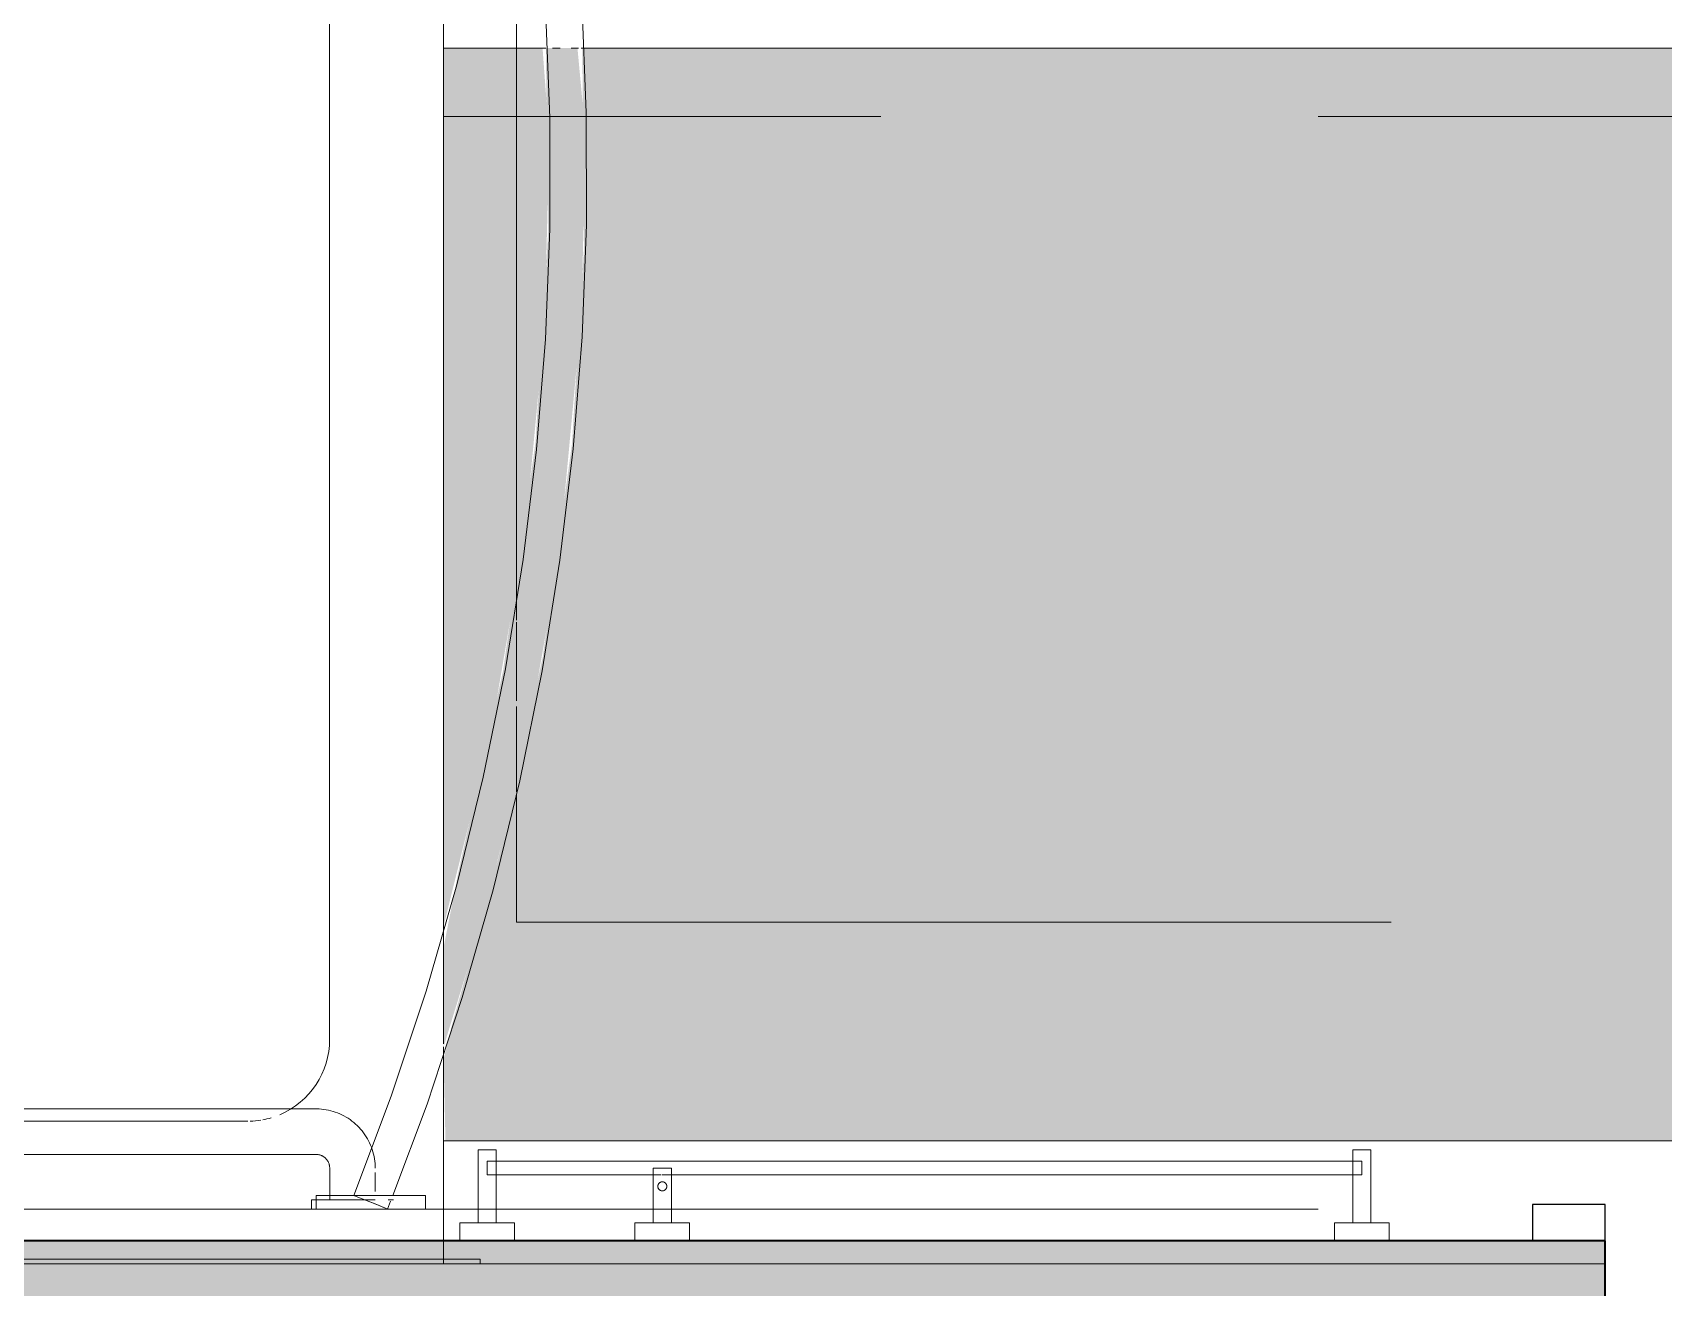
# Model space of a CAD drawing. Header units: inches. Extents: x 6 to 8416, y -388 to 6104.
# Drawn here: x 4569.76 to 4614.51, y 846.41 to 880.86 of the extents above; entities that cross this region are included whole.
import ezdxf

# ---------------------------------------------------------------- set-up
doc = ezdxf.new("R2010")
doc.units = ezdxf.units.IN
doc.header["$MEASUREMENT"] = 0
doc.linetypes.add('Dash 1_16_', pattern=[48, 24, -24])
doc.linetypes.add('Hidden 1_16_', pattern=[36, 24, -12])
for name, color, linetype, lineweight in [('A-DOOR', 31, 'Continuous', 18), ('A-DOOR-FRAM', 31, 'Continuous', 25), ('A-GENM', 13, 'Continuous', 18), ('A-WALL', 113, 'Continuous', 25), ('A-WALL-PATT', 111, 'Continuous', 35), ('I-WALL', 2, 'Continuous', 25), ('P-SANR-FIXT', 6, 'Continuous', 18), ('Q-SPCQ', 91, 'Continuous', 18)]:
    doc.layers.add(name, color=color, linetype=linetype, lineweight=lineweight)

# ---------------------------------------------------------------- blocks, each defined once
blk = doc.blocks.new('Unit-Single-Flush-ICC ADA-AM - 36_ x 84_-NR _U-BA _ BATH_-6492505-LEVEL 3 - PLAN Copy 1 Copy 1')
at = {"layer": 'A-DOOR'}
for p, q in [((-8.693, 26.593), (-7.456, 27.831)), ((18, 2.375), (-7.456, 27.831)), ((16.763, 1.138), (-8.693, 26.593)), ((16.763, 1.138), (18, 2.375))]:
    blk.add_line(p, q, dxfattribs=at)
at = {"layer": 'A-DOOR', "lineweight": 9}
blk.add_arc((18, 2.375), 36, 135, 180, dxfattribs=at)
at = {"layer": 'A-DOOR-FRAM'}
for p, q in [((-18, 3.375), (-20, 3.375)), ((-20, 3.375), (-20, 2.375)), ((-18, 2.375), (-18, 3.375)), ((20, 3.375), (18, 3.375)), ((18, 3.375), (18, 2.375)), ((20, 2.375), (20, 3.375)), ((-20, 2.375), (-18, 2.375)), ((18, 2.375), (20, 2.375)), ((-18, -2.375), (-20, -2.375)), ((-20, -2.375), (-20, -3.375)), ((-18, -3.375), (-18, -2.375)), ((20, -2.375), (18, -2.375)), ((18, -2.375), (18, -3.375)), ((20, -3.375), (20, -2.375)), ((-20, -3.375), (-18, -3.375)), ((18, -3.375), (20, -3.375))]:
    blk.add_line(p, q, dxfattribs=at)
at = {"layer": 'A-DOOR-FRAM', "lineweight": 18}
for p, q in [((-18, 3.375), (-20, 3.375)), ((-20, 3.375), (-20, 2.375)), ((-18, 3.375), (-18, 2.375)), ((20, 3.375), (18, 3.375)), ((18, 3.375), (18, 2.375)), ((20, 3.375), (20, 2.375)), ((-20, 2.375), (-18, 2.375)), ((18, 2.375), (20, 2.375)), ((-20, -3.375), (-20, -2.375)), ((-18, -2.375), (-20, -2.375)), ((-18, -3.375), (-18, -2.375)), ((18, -3.375), (18, -2.375)), ((20, -2.375), (18, -2.375)), ((20, -3.375), (20, -2.375)), ((-20, -3.375), (-18, -3.375)), ((18, -3.375), (20, -3.375))]:
    blk.add_line(p, q, dxfattribs=at)
blk = doc.blocks.new('GM BA Shower-Unit-Tub-Prefab-ICC ADA-AM - ICC Type B_ Option A Forward_ 60_W x 32_D-2224287-LEVEL 3 - PLAN Copy 1 Copy 1')
at = {"layer": 'A-GENM'}
blk.add_line((59.375, 32), (60, 32), dxfattribs=at)
blk = doc.blocks.new('PL BA Toilet-Unit-Two Piece-ICC ADA-AM - ICC Type B_ Side Approach_ Swing Up Bar-V412-LEVEL 3 - PLAN Copy 1 Copy 1')
at = {"layer": 'A-GENM', "linetype": 'Hidden 1_16_', "lineweight": 9}
for p, q in [((0, -47.172), (0, -23.578)), ((0, -47.704), (0, -47.172)), ((0, -49.917), (0, -47.763)), ((0, -52.423), (0, -50.075)), ((0, -56), (0, -52.474)), ((0, -56), (48, -56))]:
    blk.add_line(p, q, dxfattribs=at)
blk = doc.blocks.new('GM Clearance-Rect-AM - 30_ x 48_  - A117 2017 Existing _ Type B _ A117 2009 _ CBC-V136-LEVEL 3 - PLAN Copy 1 Copy 1')
at = {"layer": 'A-GENM', "linetype": 'Hidden 1_16_', "lineweight": 9, "transparency": 33554560}
h = blk.add_hatch(color=256, dxfattribs=at)
h.paths.add_polyline_path([(15, 48), (-15, 48), (-15, 3.805), (-9.48, 3.852), (-4.127, 3.521), (1.711, 2.722), (7.275, 1.493), (11.863, 0.219), (12.753, 0), (15, 0.051), (15, 31.678)])
h.paths.add_polyline_path([(9.1, 0), (3.967, 1.272), (-1.674, 2.235), (-7.311, 2.769), (-12.492, 2.9), (-15, 2.715), (-15, 0), (8.705, 0)])
blk.add_hatch(color=256, dxfattribs=at).paths.add_polyline_path([(12.422, 0), (8.635, 1.162), (3.583, 2.363), (-0.924, 3.155), (-7.671, 3.783), (-12.609, 3.896), (-15, 3.673), (-15, 2.805), (-9.95, 2.869), (-4.179, 2.522), (2.085, 1.633), (7.563, 0.418), (9.685, 0), (12.341, 0)])
at = {"layer": 'A-GENM', "linetype": 'Hidden 1_16_', "lineweight": 9}
for p, q in [((-15, 48), (-15, 3.771)), ((-15, 48), (-15, 3.771)), ((-15, 3.771), (-15, 48)), ((15, 0), (15, 48)), ((15, 0), (15, 48)), ((15, 48), (15, 0)), ((-15, 3.702), (-15, 3.498)), ((-15, 3.702), (-15, 3.498)), ((-15, 3.498), (-15, 3.702)), ((-15, 3.199), (-15, 2.989)), ((-15, 3.199), (-15, 2.989)), ((-15, 2.989), (-15, 3.199)), ((-15, 2.805), (-15, 0)), ((-15, 2.805), (-15, 0)), ((-15, 0), (-15, 2.805)), ((-15, 0), (9.1, 0)), ((-15, 0), (9.1, 0)), ((9.1, 0), (-15, 0)), ((9.1, 0), (9.523, 0)), ((9.1, 0), (9.523, 0)), ((9.523, 0), (9.1, 0)), ((9.575, 0), (12.341, 0)), ((9.575, 0), (12.341, 0)), ((12.341, 0), (9.575, 0)), ((12.422, 0), (15, 0)), ((12.422, 0), (15, 0)), ((15, 0), (12.422, 0))]:
    blk.add_line(p, q, dxfattribs=at)
blk = doc.blocks.new('SE BA Towel Bar-AM - 2_-0_ W x 2 1_2_ D_ 48_ AFF-V414-LEVEL 3 - PLAN Copy 1 Copy 1')
at = {"layer": 'Q-SPCQ'}
for p, q in [((-12.25, 2.5), (-12.25, 0.5)), ((-12.25, 2.5), (-12, 2.5)), ((-12.217, 2.5), (-12, 2.5)), ((-12, 2.5), (-11.783, 2.5)), ((-12, 2.5), (-11.75, 2.5)), ((-11.75, 0.5), (-11.75, 2.5)), ((11.75, 2.5), (11.75, 0.5)), ((11.75, 2.5), (12, 2.5)), ((11.783, 2.5), (12, 2.5)), ((12, 2.5), (12.217, 2.5)), ((12, 2.5), (12.25, 2.5)), ((12.25, 0.5), (12.25, 2.5)), ((12, 2.187), (-12, 2.187)), ((-12, 2.187), (-12, 2.181)), ((-12, 2.187), (-12, 1.812)), ((-12, 2.181), (-12, 2.162)), ((-12, 2.162), (-12, 2.133)), ((-12, 2.133), (-12, 2.094)), ((-12, 2.094), (-12, 2.049)), ((-12, 2.049), (-12, 2)), ((-12, 2), (-12, 1.951)), ((-12, 1.951), (-12, 1.906)), ((-12, 1.906), (-12, 1.867)), ((-12, 1.867), (-12, 1.838)), ((-12, 1.838), (-12, 1.819)), ((-12, 1.819), (-12, 1.812)), ((-12, 1.812), (-7.413, 1.812)), ((-7.413, 1.812), (-7.223, 1.812)), ((-7.196, 1.812), (-7.007, 1.812)), ((-7.007, 1.812), (12, 1.812)), ((12, 1.812), (12, 2.187)), ((12, 2.181), (12, 2.187)), ((12, 2.162), (12, 2.181)), ((12, 2.133), (12, 2.162)), ((12, 2.094), (12, 2.133)), ((12, 2.049), (12, 2.094)), ((12, 2), (12, 2.049)), ((12, 1.951), (12, 2)), ((12, 1.906), (12, 1.951)), ((12, 1.867), (12, 1.906)), ((12, 1.838), (12, 1.867)), ((12, 1.819), (12, 1.838)), ((12, 1.812), (12, 1.819)), ((-12.75, 0.5), (-12.75, 0)), ((-12, 0.5), (-12.75, 0.5)), ((-12, 0.5), (-12.25, 0.5)), ((-12, 0.5), (-12.236, 0.5)), ((-12, 0.5), (-12.217, 0.5)), ((-11.783, 0.5), (-12, 0.5)), ((-11.75, 0.5), (-12, 0.5)), ((-11.764, 0.5), (-12, 0.5)), ((-11.25, 0.5), (-12, 0.5)), ((-11.25, 0), (-11.25, 0.5)), ((11.25, 0.5), (11.25, 0)), ((12, 0.5), (11.25, 0.5)), ((12, 0.5), (11.75, 0.5)), ((12, 0.5), (11.764, 0.5)), ((12, 0.5), (11.783, 0.5)), ((12.217, 0.5), (12, 0.5)), ((12.25, 0.5), (12, 0.5)), ((12.236, 0.5), (12, 0.5)), ((12.75, 0.5), (12, 0.5)), ((12.75, 0), (12.75, 0.5)), ((-12.53, 0), (-12.75, 0)), ((-12, 0), (-12.75, 0)), ((-12, 0), (-12.53, 0)), ((-11.47, 0), (-12, 0)), ((-11.25, 0), (-12, 0)), ((-11.25, 0), (-11.47, 0)), ((11.47, 0), (11.25, 0)), ((12, 0), (11.25, 0)), ((12, 0), (11.47, 0)), ((12.53, 0), (12, 0)), ((12.75, 0), (12, 0)), ((12.75, 0), (12.53, 0))]:
    blk.add_line(p, q, dxfattribs=at)
blk = doc.blocks.new('z Nested-Shower Surround-Tub-Prefab - Variable-V416-LEVEL 3 - PLAN Copy 1 Copy 1')
at = {"layer": 'A-GENM', "lineweight": 9}
for p, q in [((60, 33), (59.875, 33)), ((59.875, 33), (59.875, 0.125)), ((59.875, 32), (59.875, 33)), ((59.875, 33), (60, 33)), ((60, 0), (60, 33)), ((60, 33), (60, 32)), ((59.875, 0.313), (59.875, 32)), ((60, 32), (60, 0))]:
    blk.add_line(p, q, dxfattribs=at)
at = {"layer": 'A-GENM'}
for p, q in [((9.275, 32), (26.625, 32)), ((26.625, 32), (50.725, 32)), ((50.725, 32), (51.148, 32)), ((51.2, 32), (53.966, 32)), ((54.047, 32), (56.625, 32)), ((56.625, 32), (58.5, 32)), ((58.5, 32), (58.5, 30.75)), ((60, 32), (58.5, 32)), ((58.5, 32), (58.5, 30.75)), ((58.5, 30.75), (58.5, 32)), ((58.5, 32), (59.375, 32)), ((59.375, 32), (59.875, 32)), ((60, 0), (60, 32)), ((60, 32), (60, 0)), ((58.5, 30.75), (58.5, 29.25)), ((58.5, 30.75), (58.5, 29.25)), ((58.5, 29.25), (58.5, 30.75)), ((58.5, 29.25), (58.5, 3.75)), ((58.5, 29.25), (58.5, 3.75)), ((58.5, 3.75), (58.5, 29.25)), ((53.839, 28.873), (6.409, 28.873)), ((56.089, 18.5), (56.089, 26.623))]:
    blk.add_line(p, q, dxfattribs=at)
for start, end in [(23.0129, 90), (10.6675, 16.5743), (1.8287, 9.2992)]:
    blk.add_arc((53.839, 26.623), 2.25, start, end, dxfattribs=at)
blk = doc.blocks.new('z Nested-Shower Grab Bars - Variable-V417-LEVEL 3 - PLAN Copy 1 Copy 1')
at = {"layer": 'A-GENM', "linetype": 'Dash 1_16_', "lineweight": 9}
for p, q in [((56.75, 29.125), (56.75, 29.087)), ((56.75, 29.125), (56.75, 29.087)), ((57, 28.974), (57, 29.125)), ((57, 28.974), (57, 29.125)), ((56.75, 29.087), (56.75, 28.974)), ((56.75, 29.087), (56.75, 28.974)), ((57, 28.563), (57, 28.795)), ((57, 28.563), (57, 28.795)), ((55.364, 28.543), (55.303, 28.521)), ((55.426, 28.562), (55.364, 28.543)), ((55.489, 28.578), (55.426, 28.562)), ((55.552, 28.593), (55.489, 28.578)), ((55.616, 28.604), (55.552, 28.593)), ((55.68, 28.613), (55.616, 28.604)), ((55.745, 28.62), (55.68, 28.613)), ((55.81, 28.624), (55.745, 28.62)), ((55.875, 28.625), (55.81, 28.624)), ((56.516, 28.625), (55.998, 28.625)), ((56.75, 28.604), (56.75, 28.625)), ((56.75, 28.604), (56.75, 28.625)), ((56.75, 28.541), (56.75, 28.604)), ((56.75, 28.541), (56.75, 28.604)), ((56.75, 28.162), (56.75, 28.541)), ((56.75, 28.313), (56.75, 28.541)), ((56.75, 28.162), (56.75, 28.313)), ((57, 28.113), (57, 28.503)), ((57, 28.113), (57, 28.503)), ((56.75, 28), (56.75, 28.162)), ((56.75, 27.934), (56.75, 28.162)), ((56.75, 28), (56.75, 27.934)), ((56.75, 28), (56.75, 27.934)), ((56.75, 27.934), (56.75, 28)), ((56.75, 27.838), (56.75, 27.934)), ((56.75, 27.838), (56.75, 27.934)), ((56.75, 27.688), (56.75, 27.838)), ((56.75, 27.688), (56.75, 27.838)), ((57, 27.749), (57, 28)), ((57, 27.749), (57, 28)), ((55.875, 27.375), (56.75, 27.375)), ((56.75, 27.709), (56.75, 26.875)), ((56.75, 27.375), (56.75, 27.688)), ((56.75, 27.375), (56.75, 27.688)), ((56.75, 27.687), (56.75, 26.875)), ((57, 27.438), (57, 27.709)), ((57, 27.438), (57, 27.709)), ((57, 27.205), (57, 27.438)), ((57, 27.205), (57, 27.438)), ((54.25, 27), (54.25, 17)), ((55.5, 17), (55.5, 27)), ((56.75, 26.875), (57, 26.875)), ((57, 27.026), (57, 27.205)), ((57, 27.026), (57, 27.205)), ((57, 26.913), (57, 27.026)), ((57, 26.913), (57, 27.026)), ((57, 26.875), (57, 26.913)), ((57, 26.875), (57, 26.913))]:
    blk.add_line(p, q, dxfattribs=at)
at = {"layer": 'A-GENM', "linetype": 'Dash 1_16_', "lineweight": 9, "flags": 128}
for points in [[(55.303, 28.521), (55.242, 28.497), (55.183, 28.47), (55.125, 28.441), (55.068, 28.41), (55.012, 28.377), (54.957, 28.341), (54.905, 28.303), (54.853, 28.264), (54.803, 28.222), (54.756, 28.178), (54.709, 28.132), (54.665, 28.085), (54.623, 28.035), (54.582, 27.984), (54.544, 27.932), (54.508, 27.878), (54.474, 27.823), (54.442, 27.766), (54.412, 27.708), (54.385, 27.649), (54.36, 27.589), (54.338, 27.528), (54.318, 27.466), (54.301, 27.403), (54.286, 27.34), (54.274, 27.276), (54.264, 27.212), (54.257, 27.147), (54.252, 27.083), (54.25, 27.018), (54.25, 27)], [(55.5, 27), (55.5, 27.015), (55.501, 27.03), (55.503, 27.045), (55.505, 27.06), (55.507, 27.075), (55.511, 27.089), (55.515, 27.104), (55.519, 27.118), (55.524, 27.132), (55.53, 27.146), (55.536, 27.16), (55.542, 27.173), (55.55, 27.186), (55.557, 27.199), (55.565, 27.212), (55.574, 27.224), (55.583, 27.236), (55.593, 27.247), (55.603, 27.258), (55.614, 27.269), (55.625, 27.279), (55.636, 27.289), (55.648, 27.298), (55.66, 27.307), (55.672, 27.316), (55.685, 27.323), (55.698, 27.331), (55.712, 27.338), (55.725, 27.344), (55.739, 27.35), (55.753, 27.355), (55.767, 27.359), (55.782, 27.363), (55.797, 27.367), (55.811, 27.37), (55.826, 27.372), (55.841, 27.373), (55.856, 27.375), (55.871, 27.375), (55.875, 27.375)]]:
    blk.add_lwpolyline(points, dxfattribs=at)
blk = doc.blocks.new('z Nested-Clearance-Shower-AM - Tub_Shower - ICC Type B - Option A_ Forward-2223806-LEVEL 3 - PLAN Copy 1 Copy 1')
at = {"layer": 'A-GENM', "linetype": 'Hidden 1_16_', "lineweight": 9}
for p, q in [((0, 48), (0, 0)), ((30, 0), (30, 48)), ((0, 0), (30, 0))]:
    blk.add_line(p, q, dxfattribs=at)
blk = doc.blocks.new('SE BA Shower Curtain Rod-AM - 1_ Dia__ 76_ AFF-V418-LEVEL 3 - PLAN Copy 1 Copy 1')
at = {"layer": 'Q-SPCQ'}
for p, q in [((57, 1.5), (56.625, 1.5)), ((56.625, 1.5), (56.625, 0.75)), ((56.625, 1.5), (56.625, -1.5)), ((57, -1.5), (57, 1.5)), ((57, 0.75), (57, 1.5)), ((56.998, 0.464), (56.786, 0.544)), ((56.973, 0.402), (56.991, 0.449)), ((56.973, 0.402), (56.991, 0.449)), ((56.991, 0.449), (56.998, 0.464)), ((56.991, 0.449), (56.998, 0.464)), ((57, 0.388), (57, 0.75)), ((56.72, -0.232), (56.905, 0.232)), ((56.765, -0.12), (56.812, 0)), ((56.812, 0), (56.86, 0.12)), ((56.86, 0.12), (56.905, 0.232)), ((56.905, 0.232), (56.973, 0.402)), ((56.905, 0.232), (56.943, 0.328)), ((56.943, 0.328), (56.973, 0.402)), ((57, 0), (57, 0.388)), ((56.634, -0.449), (56.652, -0.402)), ((56.634, -0.449), (56.652, -0.402)), ((56.652, -0.402), (56.72, -0.232)), ((56.652, -0.402), (56.682, -0.328)), ((56.682, -0.328), (56.72, -0.232)), ((56.72, -0.232), (56.765, -0.12)), ((57, -0.388), (57, 0)), ((57, -0.75), (57, -0.388)), ((56.625, -0.57), (56.625, -0.75)), ((56.625, -0.75), (56.625, -1.5)), ((56.627, -0.464), (56.634, -0.449)), ((56.627, -0.464), (56.634, -0.449)), ((57, -1.5), (57, -0.75)), ((56.625, -1.5), (57, -1.5))]:
    blk.add_line(p, q, dxfattribs=at)
at = {"layer": 'Q-SPCQ', "flags": 128}
for points in [[(56.625, 0.604), (54.115, 1.547), (51.191, 2.513), (48.231, 3.362), (45.239, 4.091), (42.221, 4.7), (39.18, 5.189), (36.123, 5.555), (33.053, 5.798), (29.976, 5.919), (26.897, 5.916), (23.82, 5.791), (20.75, 5.542), (17.694, 5.171), (14.654, 4.678), (11.636, 4.063), (8.646, 3.329), (5.687, 2.475), (2.765, 1.504), (0.375, 0.605)], [(0.375, -0.464), (3.218, 0.604), (6.104, 1.558), (9.026, 2.395), (11.978, 3.115), (14.958, 3.716), (17.959, 4.198), (20.976, 4.56), (24.006, 4.8), (27.043, 4.919), (30.083, 4.916), (33.119, 4.792), (36.149, 4.547), (39.166, 4.181), (42.166, 3.694), (45.144, 3.088), (48.096, 2.363), (51.016, 1.52), (53.901, 0.562), (56.625, -0.464)]]:
    blk.add_lwpolyline(points, dxfattribs=at)
blk = doc.blocks.new('SE BA Robe Hook-AM - Robe Hook-2223851-LEVEL 3 - PLAN Copy 1 Copy 1')
at = {"layer": 'Q-SPCQ'}
for p, q in [((-0.25, 2), (-0.25, 0.5)), ((-0.25, 2), (0, 2)), ((-0.217, 2), (0, 2)), ((0, 2), (0.217, 2)), ((0, 2), (0.25, 2)), ((0.25, 0.5), (0.25, 2)), ((-0.75, 0.5), (-0.75, 0)), ((0, 0.5), (-0.75, 0.5)), ((0, 0.5), (-0.25, 0.5)), ((0, 0.5), (-0.236, 0.5)), ((0, 0.5), (-0.217, 0.5)), ((0.217, 0.5), (0, 0.5)), ((0.25, 0.5), (0, 0.5)), ((0.236, 0.5), (0, 0.5)), ((0.75, 0.5), (0, 0.5)), ((0.75, 0), (0.75, 0.5)), ((0, 0), (-0.75, 0)), ((0.75, 0), (0, 0))]:
    blk.add_line(p, q, dxfattribs=at)
for start, end in [(360, 180), (165, 180), (180, 360), (180, 195), (150, 165), (195, 210), (135, 150), (210, 240), (105, 135), (240, 255), (90, 105), (255, 270), (75, 90), (270, 285), (60, 75), (285, 300), (45, 60), (300, 315), (30, 45), (315, 330), (15, 30), (330, 345), (0, 15), (345, 0)]:
    blk.add_arc((0, 1.5), 0.125, start, end, dxfattribs=at)

msp = doc.modelspace()

# ---------------------------------------------------------------- hatches: boundary and pattern name
at = {"layer": 'A-WALL-PATT', "transparency": 33554560}
h = msp.add_hatch(color=10, dxfattribs=at)
h.paths.add_polyline_path([(4681.66533733, 847.06077679), (4681.66533733, 847.68577679), (4657.04033733, 847.68577679), (4657.04033733, 847.06077679), (4679.70053685, 847.06077679)])
h.paths.add_polyline_path([(4648.91533733, 847.06077679), (4653.54033733, 847.06077679), (4653.54033733, 847.68577679), (4648.91533733, 847.68577679)])
h.paths.add_polyline_path([(4612.91533733, 847.06077679), (4612.91533733, 847.68577679), (4549.03858475, 847.68577679), (4549.03858475, 847.06077679), (4612.21553685, 847.06077679)])
h.paths.add_polyline_path([(4545.53858475, 847.06077679), (4545.53858475, 847.68577679), (4540.886241, 847.68577679), (4540.886241, 847.06077679), (4544.73053685, 847.06077679)])
h.paths.add_polyline_path([(4504.886241, 847.06077679), (4504.886241, 847.68577679), (4500.91533733, 847.68577679), (4500.91533733, 847.06077679)])
at = {"layer": 'I-WALL', "transparency": 33554560}
h = msp.add_hatch(color=10, dxfattribs=at)
h.paths.add_polyline_path([(4682.29033733, 843.56077679), (4682.29033733, 847.06077679), (4648.91533733, 847.06077679), (4648.91533733, 843.56077679), (4681.66533733, 843.56077679)])
h.paths.add_polyline_path([(4612.21553685, 843.56077679), (4612.91533733, 843.56077679), (4612.91533733, 847.06077679), (4540.886241, 847.06077679), (4540.886241, 843.56077679), (4595.34428685, 843.56077679)])
h.paths.add_polyline_path([(4500.91533733, 843.56077679), (4504.886241, 843.56077679), (4504.886241, 847.06077679), (4500.91533733, 847.06077679)])

# ---------------------------------------------------------------- linework, layer by layer
at = {"layer": 'A-WALL', "lineweight": 9}
msp.add_line((4612.91533733, 847.06077679), (4549.03858475, 847.06077679), dxfattribs=at)
at = {"layer": 'I-WALL', "lineweight": 35}
for p, q in [((4612.91533733, 847.68577679), (4549.66358475, 847.68577679)), ((4612.91533733, 842.93577679), (4612.91533733, 847.68577679))]:
    msp.add_line(p, q, dxfattribs=at)

# ---------------------------------------------------------------- block references
at = {"layer": 'A-DOOR', "rotation": 180}
msp.add_blockref('Unit-Single-Flush-ICC ADA-AM - 36_ x 84_-NR _U-BA _ BATH_-6492505-LEVEL 3 - PLAN Copy 1 Copy 1', (4630.91533733, 845.31077679), dxfattribs=at)
at = {"layer": 'A-GENM', "lineweight": 9, "rotation": 269.999999999997}
msp.add_blockref('z Nested-Shower Surround-Tub-Prefab - Variable-V416-LEVEL 3 - PLAN Copy 1 Copy 1', (4549.03858475, 907.06077679), dxfattribs=at)
at = {"layer": 'A-GENM', "rotation": 269.999999999997}
msp.add_blockref('GM BA Shower-Unit-Tub-Prefab-ICC ADA-AM - ICC Type B_ Option A Forward_ 60_W x 32_D-2224287-LEVEL 3 - PLAN Copy 1 Copy 1', (4549.03858475, 907.06077679), dxfattribs=at)
at = {"layer": 'A-GENM', "linetype": 'Dash 1_16_', "lineweight": 9, "rotation": 269.999999999997}
msp.add_blockref('z Nested-Shower Grab Bars - Variable-V417-LEVEL 3 - PLAN Copy 1 Copy 1', (4550.53858475, 905.56077679), dxfattribs=at)
at = {"layer": 'A-GENM', "linetype": 'Hidden 1_16_', "lineweight": 9}
for name, p, rotation in [('GM Clearance-Rect-AM - 30_ x 48_  - A117 2017 Existing _ Type B _ A117 2009 _ CBC-V136-LEVEL 3 - PLAN Copy 1 Copy 1', (4581.03858475, 865.43577679), 269.9999999999967), ('z Nested-Clearance-Shower-AM - Tub_Shower - ICC Type B - Option A_ Forward-2223806-LEVEL 3 - PLAN Copy 1 Copy 1', (4581.03858475, 878.56077679), 269.999999999997)]:
    msp.add_blockref(name, p, dxfattribs=dict(at, rotation=rotation))
at = {"layer": 'P-SANR-FIXT'}
msp.add_blockref('PL BA Toilet-Unit-Two Piece-ICC ADA-AM - ICC Type B_ Side Approach_ Swing Up Bar-V412-LEVEL 3 - PLAN Copy 1 Copy 1', (4583.03858475, 912.43577679), dxfattribs=at)
at = {"layer": 'Q-SPCQ', "rotation": 269.999999999997}
msp.add_blockref('SE BA Shower Curtain Rod-AM - 1_ Dia__ 76_ AFF-V418-LEVEL 3 - PLAN Copy 1 Copy 1', (4579.03858475, 905.56077679), dxfattribs=at)
at = {"layer": 'Q-SPCQ'}
for name, p in [('SE BA Towel Bar-AM - 2_-0_ W x 2 1_2_ D_ 48_ AFF-V414-LEVEL 3 - PLAN Copy 1 Copy 1', (4594.23458686, 847.68577679)), ('SE BA Robe Hook-AM - Robe Hook-2223851-LEVEL 3 - PLAN Copy 1 Copy 1', (4587.03858475, 847.68577679))]:
    msp.add_blockref(name, p, dxfattribs=at)

doc.saveas('drawing.dxf')
